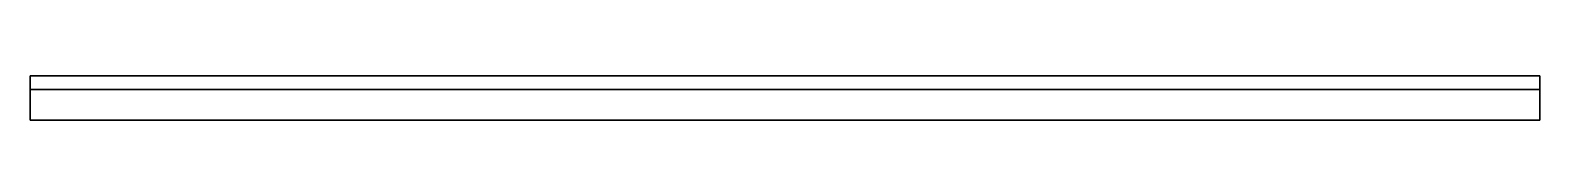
# Model space of a CAD drawing. Header units: millimetres. Extents: x 0 to 1100, y 0 to 33.
import ezdxf

# ---------------------------------------------------------------- set-up
doc = ezdxf.new("R2010")
doc.units = ezdxf.units.MM
doc.layers.get('Defpoints').update_dxf_attribs({"color": 4})

msp = doc.modelspace()

# ---------------------------------------------------------------- linework, layer by layer
at = {"layer": 'Defpoints'}
for points in [[(0, 32.5, 0), (0, 32.5, -5), (0, 0, -5), (0, 0)], [(0, 32.5, -5), (0, 32.5, 13), (1100, 32.5, 13), (1100, 32.5, -5)], [(1100, 32.5), (1100, 0), (0, 0), (0, 32.5, 0)], [(0, 32.5), (1100, 32.5), (1100, 22.5, 13), (0, 22.5, 13)], [(0, 32.5), (0, 32.5, 13), (0, 22.5, 13), (0, 32.5)], [(1100, 32.5, 13), (0, 32.5, 13), (0, 22.5, 13), (1100, 22.5, 13)], [(1100, 0), (1100, 0, -5), (1100, 32.5, -5), (1100, 32.5)], [(1100, 22.5, 13), (1100, 32.5), (1100, 32.5, 13), (1100, 22.5, 13)], [(0, 0), (0, 0, -5), (1100, 0, -5), (1100, 0)]]:
    msp.add_3dface(points, dxfattribs=at)

doc.saveas('drawing.dxf')
